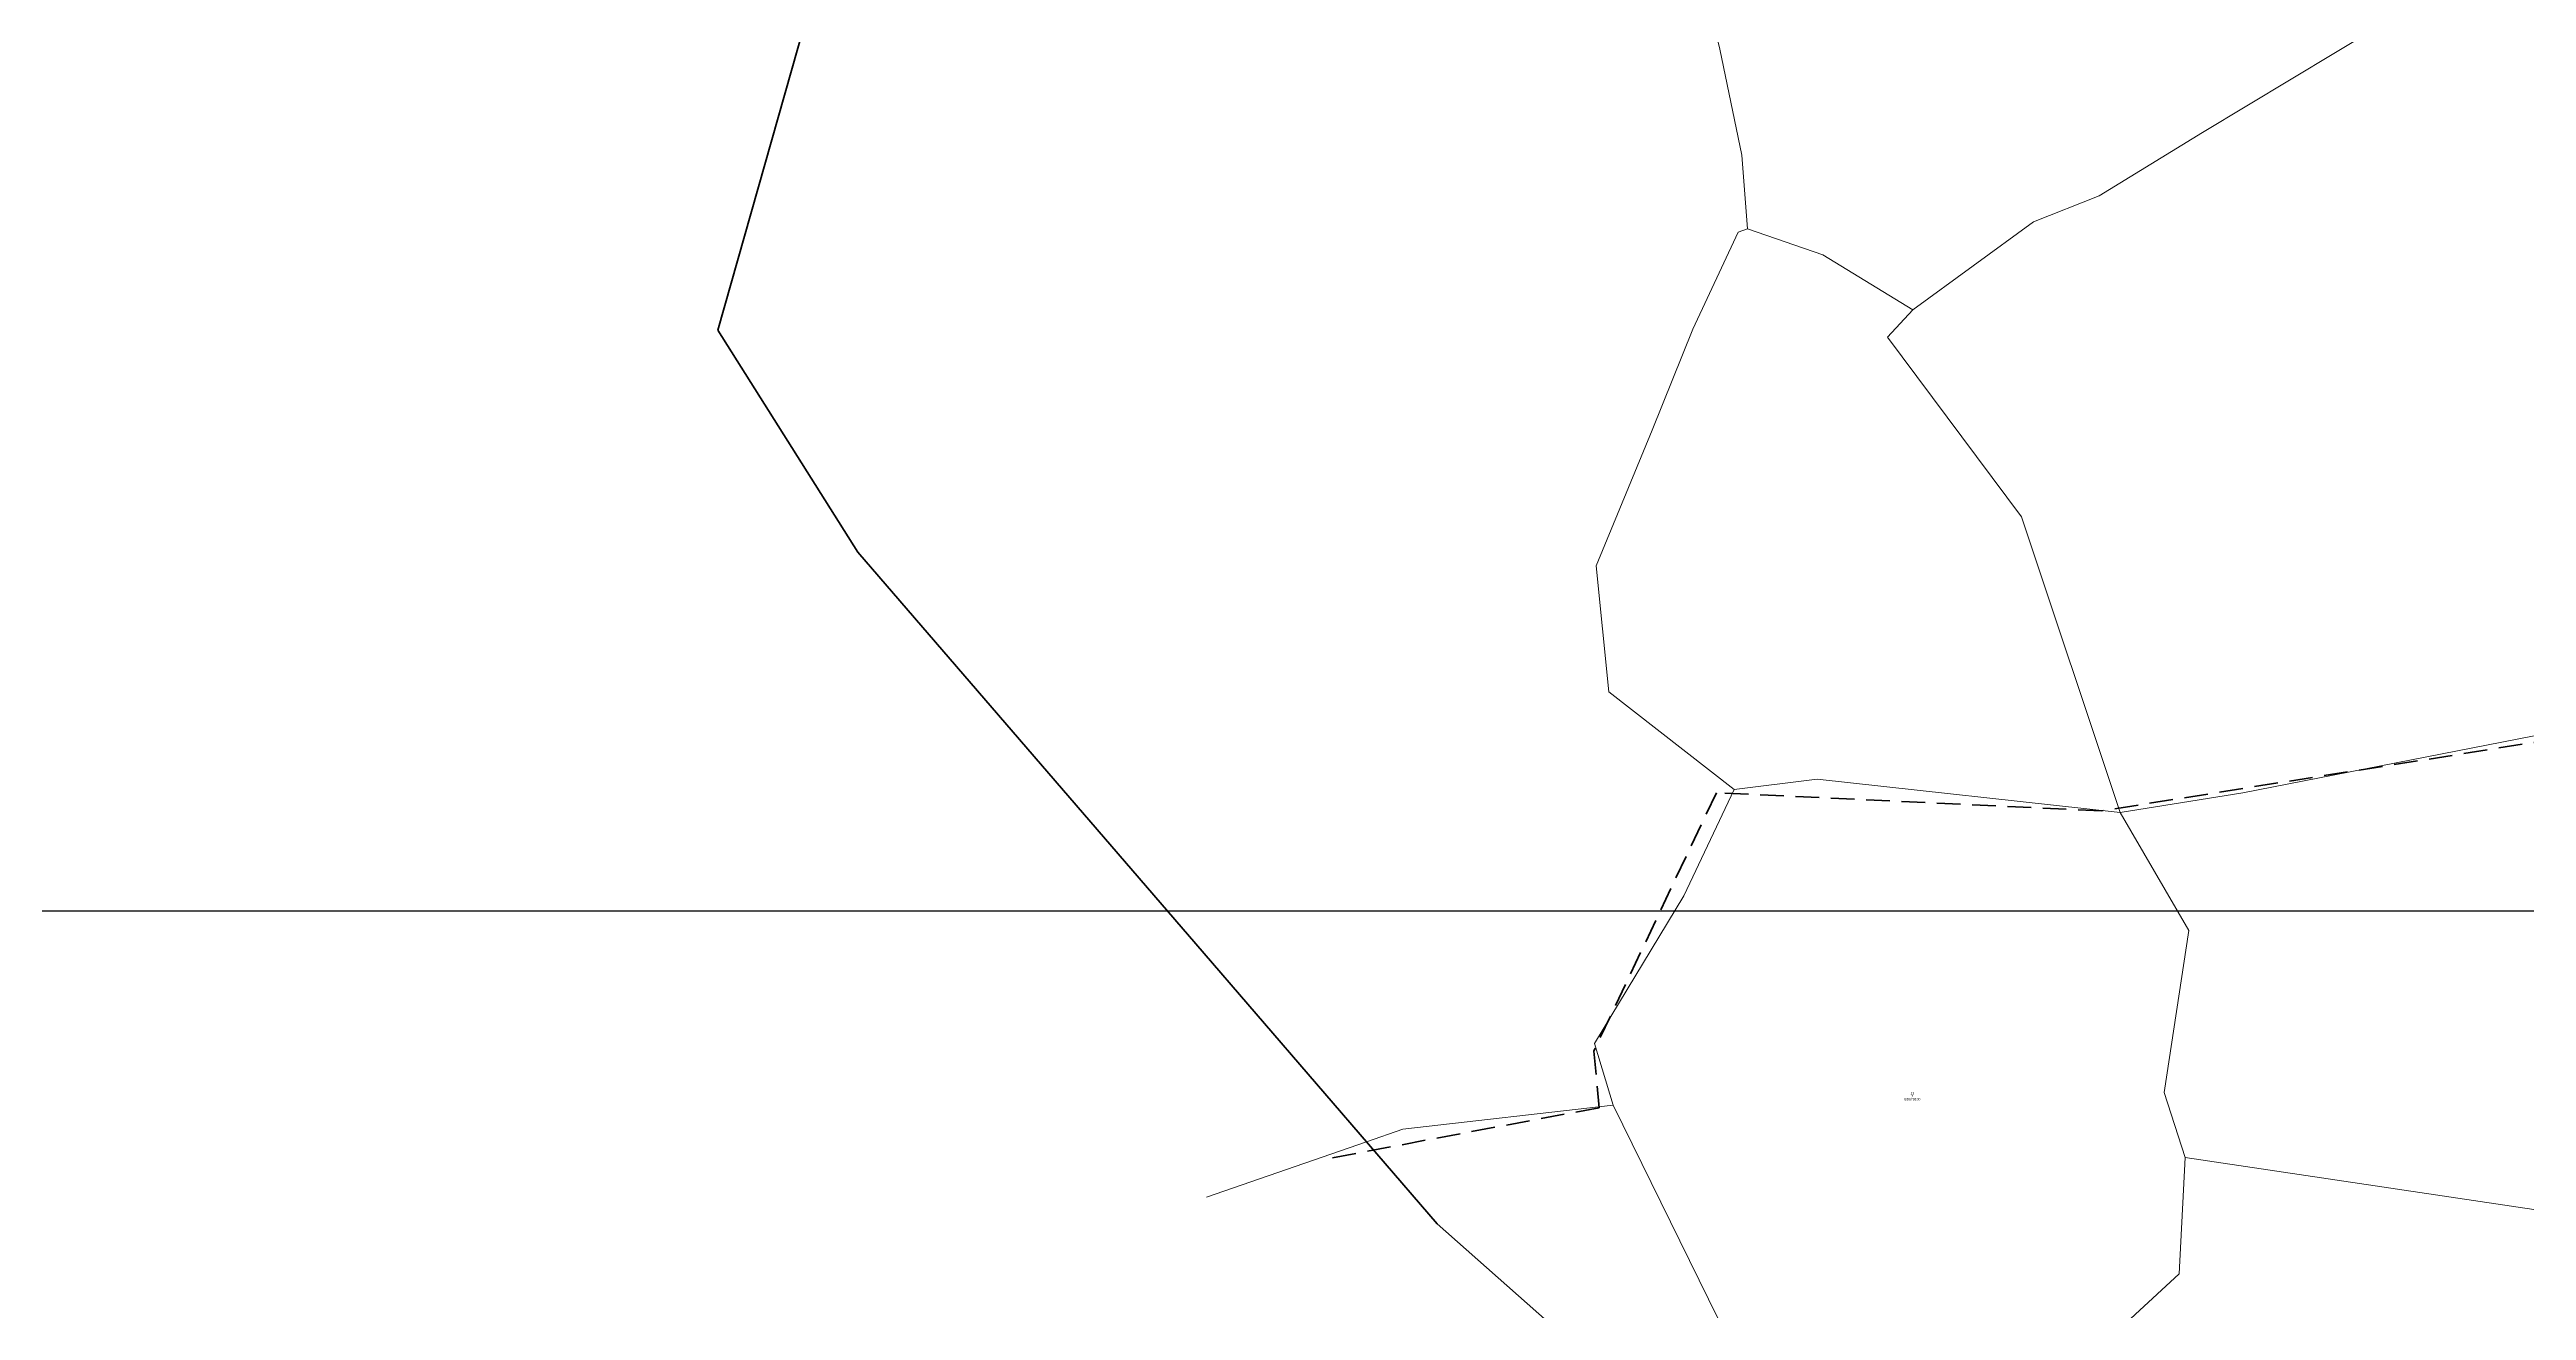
# Model space of a CAD drawing. Header units: metres. Extents: x 547915 to 556085, y 1814738 to 1822008.
# Drawn here: x 548419 to 548924, y 1818919 to 1819175 of the extents above; entities that cross this region are included whole.
import ezdxf
from ezdxf.enums import TextEntityAlignment as Align

# ---------------------------------------------------------------- set-up
doc = ezdxf.new("R2010")
doc.units = ezdxf.units.M
doc.header["$LTSCALE"] = 1.6
doc.linetypes.add('MEDIUM_DASHED', pattern=[4.5, 3, -1.5])
for name, color, linetype, lineweight in [('10', 7, 'Continuous', 13), ('34', 7, 'MEDIUM_DASHED', 35), ('46', 7, 'Continuous', 35), ('54', 7, 'Continuous', 25)]:
    doc.layers.add(name, color=color, linetype=linetype, lineweight=lineweight)
doc.layers.add('20', color=7, linetype='Continuous')

msp = doc.modelspace()

# ---------------------------------------------------------------- linework, layer by layer
at = {"layer": '10'}
for points in [[(548765.14, 1819138.92), (548763.96, 1819153.98), (548759.47, 1819175.57), (548731.24, 1819294.35)], [(548938.14, 1819185.66), (548902.94, 1819185.83), (548857.78, 1819158.56), (548836.76, 1819145.69), (548823.33, 1819140.34), (548798.81, 1819122.41)], [(548951.83, 1819175.4), (548965.41, 1819160.82), (548987.94, 1819142.47), (549017.32, 1819115.28), (549003.67, 1819098.77), (548989.38, 1819077.95), (548981.8, 1819056.85), (548965.54, 1819043.52), (548866, 1819024), (548841, 1819020)], [(548765.14, 1819138.92), (548763.21, 1819138.26), (548753.97, 1819118.48), (548745.72, 1819097.91), (548734.32, 1819070.26), (548736.9, 1819044.64), (548762.38, 1819024.69)], [(548798.81, 1819122.41), (548780.49, 1819133.66), (548765.14, 1819138.92)], [(548798.81, 1819122.41), (548793.61, 1819116.89), (548820.95, 1819080.29), (548841, 1819020)], [(548841, 1819020), (548866, 1819024), (548965.54, 1819043.52), (548981.8, 1819056.85), (548989.38, 1819077.95), (549003.67, 1819098.77), (549017.32, 1819115.28), (549033.18, 1819103.89), (549016.75, 1819034.2), (549025.57, 1819029.31), (549054.14, 1819018.52)], [(548841, 1819020), (548779.34, 1819026.79), (548762.38, 1819024.69), (548752.14, 1819003.06), (548733.97, 1818972.97), (548737.76, 1818960.38)], [(548762.38, 1819024.69), (548752.14, 1819003.06), (548733.97, 1818972.97), (548737.76, 1818960.38)], [(548762.38, 1819024.69), (548779.34, 1819026.79), (548841, 1819020)], [(548841, 1819020), (548855.01, 1818996), (548850, 1818963), (548854.22, 1818949.72)], [(548737.76, 1818960.38), (548694.97, 1818955.48), (548687.55, 1818952.91), (548654.98, 1818941.62)], [(548737.76, 1818960.38), (548694.97, 1818955.48), (548687.55, 1818952.91)], [(548737.76, 1818960.38), (548763.01, 1818909), (548803.1, 1818886.03)], [(548803.1, 1818886.03), (548826.18, 1818901.17), (548853, 1818926), (548854.22, 1818949.72)], [(548973.01, 1818918.81), (548937.55, 1818937.29), (548854.22, 1818949.72)]]:
    msp.add_lwpolyline(points, dxfattribs=at)
at = {"layer": '34'}
msp.add_lwpolyline([(548965.54, 1819040.68), (548837.24, 1819020.36), (548758.78, 1819024.05), (548733.85, 1818971.41), (548734.9, 1818959.86), (548680.65, 1818949.69)], dxfattribs=at)
at = {"layer": '46'}
for points in [[(548649.59, 1819450.45), (548555.47, 1819118.29), (548583.99, 1819073.06), (548652.8, 1818993.23)], [(548652.8, 1818993.23), (548701.92, 1818936.24), (548751.01, 1818892.72), (548766.84, 1818865.67), (548772.58, 1818850.37), (548774.71, 1818832.93), (548770.45, 1818732.79), (548773.86, 1818706.95), (548784.07, 1818678.26), (548838.05, 1818601.12), (548855.56, 1818561.27), (548865.1, 1818500.06), (548860.33, 1818446.79), (548854.68, 1818417.45), (548807.1, 1818328.33), (548734.26, 1818239.64), (548683.07, 1818171.13), (548630, 1818110.18), (548584.92, 1818066.71), (548559.58, 1818030.48), (548539.92, 1818000), (548523.29, 1817800.64), (548523.2, 1817799.29), (548520.85, 1817763.94)]]:
    msp.add_lwpolyline(points, dxfattribs=at)
at = {"layer": '54'}
msp.add_line((548000, 1819000), (556000, 1819000), dxfattribs=at)

# ---------------------------------------------------------------- texts
at = {"layer": '20'}
msp.add_text('BD679130', height=0.5, dxfattribs=at).set_placement((548798.695, 1818961.36), align=Align.CENTER)
for s, width, p in [('13', 0.95, (548798.705, 1818962.56)), ('2', 0.9, (548798.71, 1818961.96))]:
    msp.add_text(s, height=0.5, dxfattribs=dict(at, width=width)).set_placement(p, align=Align.CENTER)

doc.saveas('drawing.dxf')
